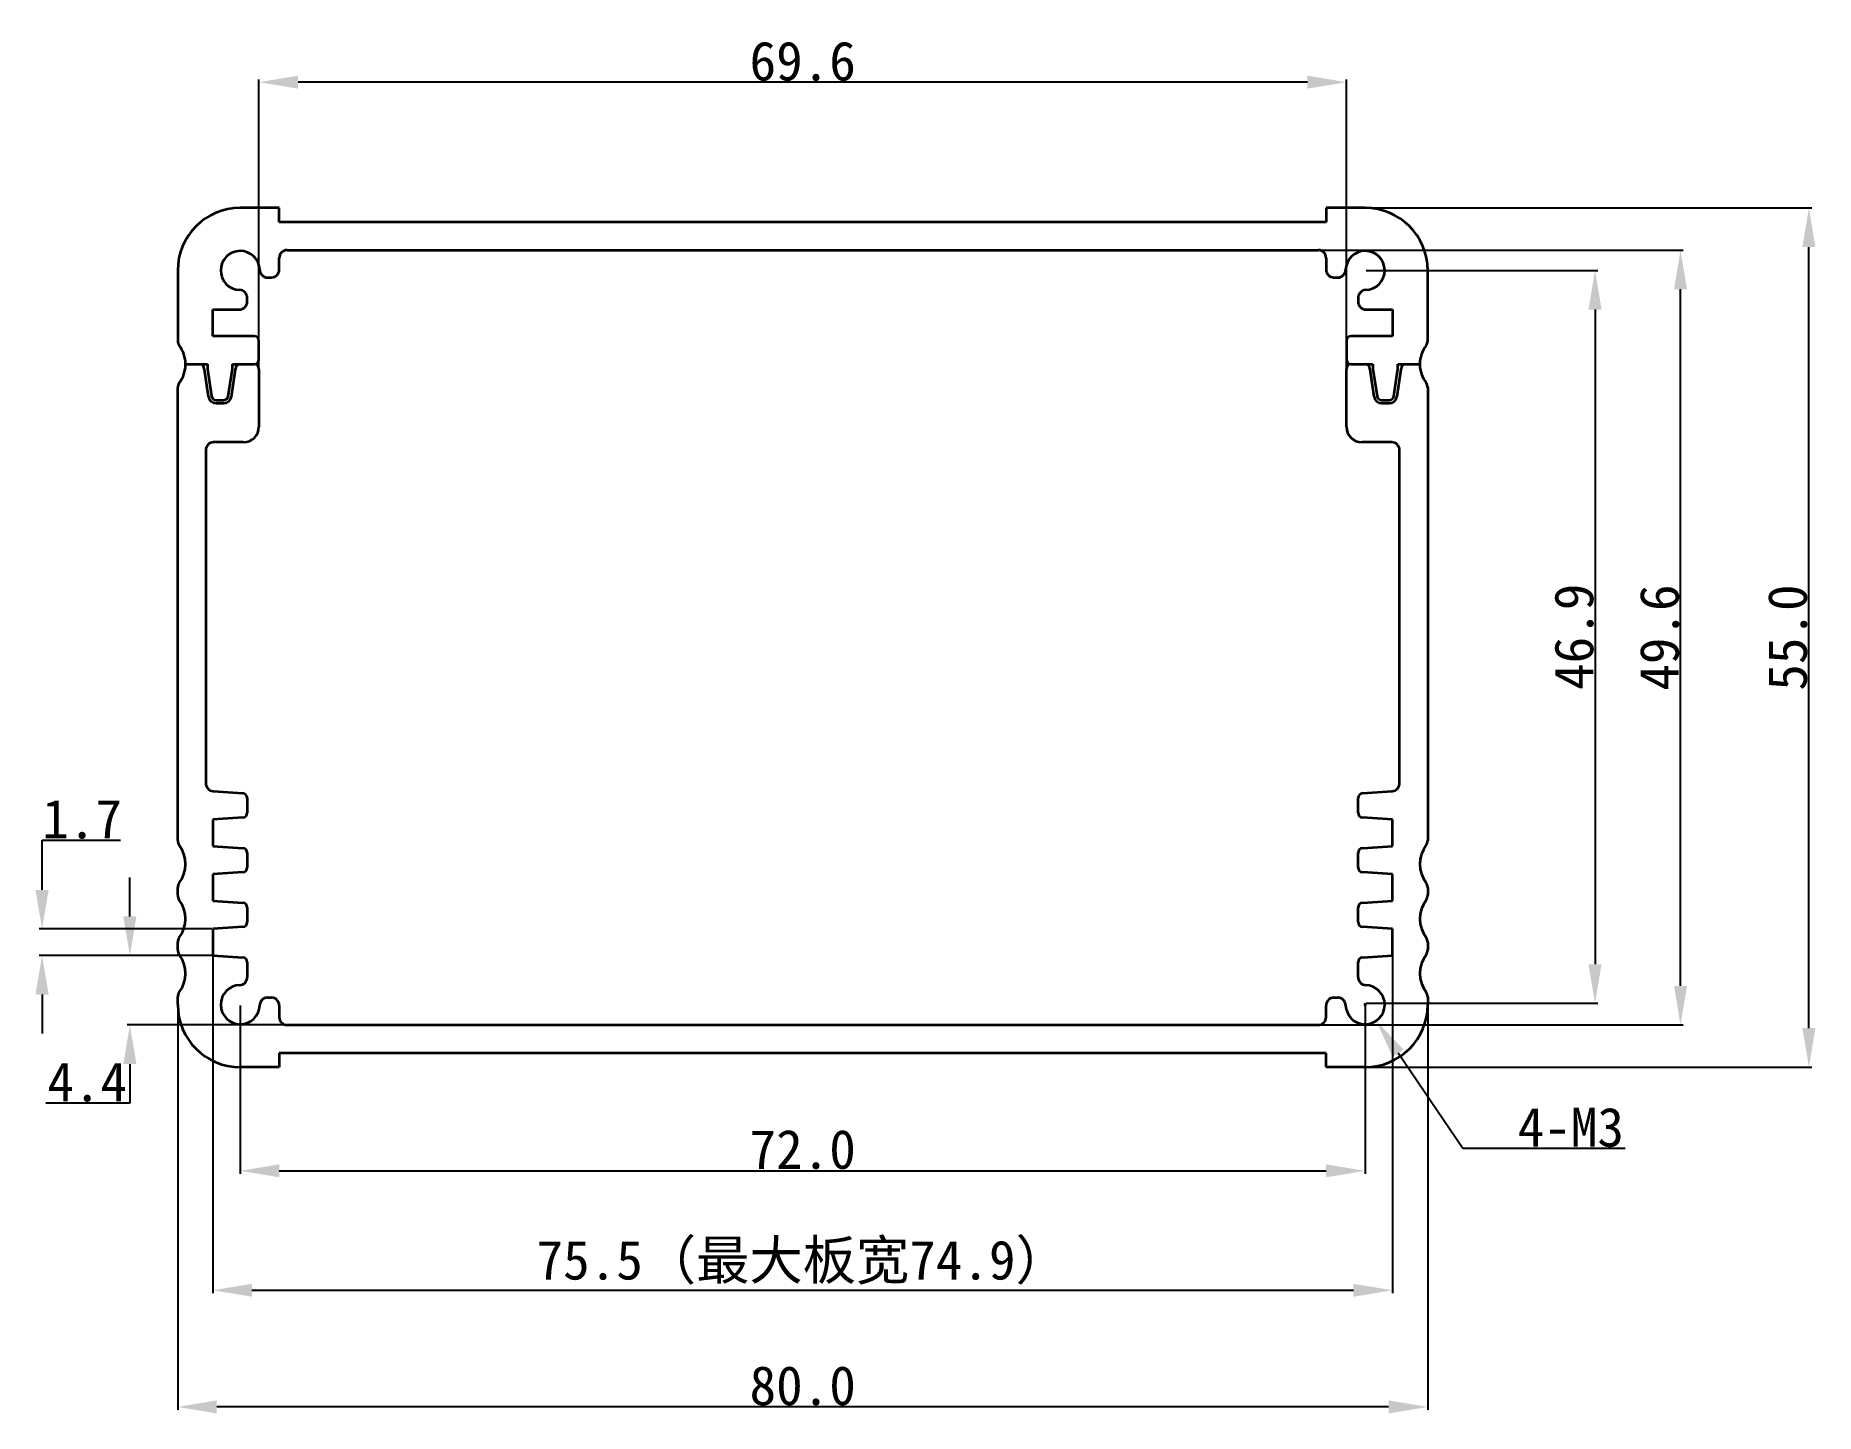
# Model space of a CAD drawing. Header units: inches. Extents: x -9 to 105, y -22 to 66.
import ezdxf

# ---------------------------------------------------------------- set-up
doc = ezdxf.new("R2010")
doc.units = ezdxf.units.IN
doc.header["$MEASUREMENT"] = 0
doc.layers.add('Visible (ISO)', color=7, linetype='Continuous', lineweight=35)
doc.layers.add('图层1', color=30, linetype='Continuous')
doc.styles.get("Standard").update_dxf_attribs({"font": 'simhei.ttf'})
doc.dimstyles.get("Standard").update_dxf_attribs({"dimtxt": 2.5, "dimasz": 2.5, "dimexe": 0.18, "dimexo": 0.0625, "dimgap": 0.09, "dimtad": 1, "dimtoh": 1, "dimdec": 1, "dimzin": 0, "dimdsep": 46, "dimtxsty": 'Standard', "dimcen": 0.09, "dimadec": 0, "dimazin": 0, "dimtfac": 1, "dimtdec": 1, "dimtofl": 0, "dimtmove": 0, "dimatfit": 3, "dimfxl": 1, "dimtolj": 1, "dimtzin": 0, "dimarcsym": 0})

# ---------------------------------------------------------------- blocks, each defined once
blk = doc.blocks.new('*D1')
at = {"color": 0, "lineweight": -2}
for p, q in [((0, 3.94), (0, -21.93)), ((80, 3.94), (80, -21.93)), ((77.5, -21.75), (2.5, -21.75))]:
    blk.add_line(p, q, dxfattribs=at)
at = {"color": 0}
for points in [[(2.5, -21.33), (2.5, -22.17), (0, -21.75)], [(77.5, -21.33), (77.5, -22.17), (80, -21.75)]]:
    blk.add_solid(points, dxfattribs=at)
at = {"layer": 'Defpoints', "color": 0}
for p in [(0, 4), (80, 4), (0, -21.75)]:
    blk.add_point(p, dxfattribs=at)
at = {"color": 0, "insert": (40, -20.4), "char_height": 2.5, "attachment_point": 5}
blk.add_mtext('\\A1;80.0', dxfattribs=at)
blk = doc.blocks.new('*D2')
at = {"color": 0, "lineweight": -2}
for p, q in [((76.06, 55), (104.58, 55)), ((104.4, 2.5), (104.4, 52.5)), ((76.06, 0), (104.58, 0))]:
    blk.add_line(p, q, dxfattribs=at)
at = {"color": 0}
for points in [[(103.98, 52.5), (104.81, 52.5), (104.4, 55)], [(103.98, 2.5), (104.81, 2.5), (104.4, 0)]]:
    blk.add_solid(points, dxfattribs=at)
at = {"layer": 'Defpoints', "color": 0}
for p in [(76, 55), (104.4, 55), (76, 0)]:
    blk.add_point(p, dxfattribs=at)
at = {"color": 0, "insert": (103.04, 27.5), "char_height": 2.5, "attachment_point": 5, "rotation": 90}
blk.add_mtext('\\A1;55.0', dxfattribs=at)
blk = doc.blocks.new('*D3')
at = {"layer": 'Defpoints', "color": 0}
for p in [(2.25, 8), (77.75, 8), (77.75, -14.28)]:
    blk.add_point(p, dxfattribs=at)
at = {"layer": '图层1', "color": 0, "lineweight": -2}
for p, q in [((2.25, 7.94), (2.25, -14.46)), ((77.75, 7.94), (77.75, -14.46)), ((4.75, -14.28), (75.25, -14.28))]:
    blk.add_line(p, q, dxfattribs=at)
at = {"layer": '图层1', "color": 0}
for points in [[(4.75, -13.87), (4.75, -14.7), (2.25, -14.28)], [(75.25, -13.87), (75.25, -14.7), (77.75, -14.28)]]:
    blk.add_solid(points, dxfattribs=at)
at = {"layer": '图层1', "color": 0, "insert": (40, -12.51), "char_height": 2.5, "attachment_point": 5}
blk.add_mtext('\\A1;75.5（最大板宽74.9）', dxfattribs=at)
blk = doc.blocks.new('*D4')
at = {"color": 0, "lineweight": -2}
for p, q in [((68.28, 52.3), (96.36, 52.3)), ((96.18, 5.2), (96.18, 49.8)), ((62.83, 2.7), (96.36, 2.7))]:
    blk.add_line(p, q, dxfattribs=at)
at = {"color": 0}
for points in [[(95.77, 49.8), (96.6, 49.8), (96.18, 52.3)], [(95.77, 5.2), (96.6, 5.2), (96.18, 2.7)]]:
    blk.add_solid(points, dxfattribs=at)
at = {"layer": 'Defpoints', "color": 0}
for p in [(68.22, 52.3), (96.18, 52.3), (62.76, 2.7)]:
    blk.add_point(p, dxfattribs=at)
at = {"color": 0, "insert": (94.84, 27.5), "char_height": 2.5, "attachment_point": 5, "rotation": 90}
blk.add_mtext('\\A1;49.6', dxfattribs=at)
blk = doc.blocks.new('*D5')
at = {"color": 0, "lineweight": -2}
for p, q in [((5.2, 42.91), (5.2, 63.23)), ((72.3, 63.05), (7.7, 63.05)), ((74.8, 43.64), (74.8, 63.23))]:
    blk.add_line(p, q, dxfattribs=at)
at = {"color": 0}
for points in [[(7.7, 63.47), (7.7, 62.64), (5.2, 63.05)], [(72.3, 63.47), (72.3, 62.64), (74.8, 63.05)]]:
    blk.add_solid(points, dxfattribs=at)
at = {"layer": 'Defpoints', "color": 0}
for p in [(5.2, 63.05), (74.8, 43.58), (5.2, 42.85)]:
    blk.add_point(p, dxfattribs=at)
at = {"color": 0, "insert": (40, 64.39), "char_height": 2.5, "attachment_point": 5}
blk.add_mtext('\\A1;69.6', dxfattribs=at)
blk = doc.blocks.new('*D6')
at = {"color": 0, "lineweight": -2}
for p, q in [((-8.68, 11.35), (-8.68, 14.53)), ((-8.68, 14.53), (-3.66, 14.53)), ((2.19, 8.85), (-8.86, 8.85)), ((2.19, 7.15), (-8.86, 7.15)), ((-8.68, 4.65), (-8.68, 2.15))]:
    blk.add_line(p, q, dxfattribs=at)
at = {"color": 0}
for points in [[(-9.1, 11.35), (-8.26, 11.35), (-8.68, 8.85)], [(-9.1, 4.65), (-8.26, 4.65), (-8.68, 7.15)]]:
    blk.add_solid(points, dxfattribs=at)
at = {"layer": 'Defpoints', "color": 0}
for p in [(2.25, 8.85), (-8.68, 7.15), (2.25, 7.15)]:
    blk.add_point(p, dxfattribs=at)
at = {"color": 0, "insert": (-6.12, 15.87), "char_height": 2.5, "attachment_point": 5}
blk.add_mtext('\\A1;1.7', dxfattribs=at)
blk = doc.blocks.new('*D7')
at = {"color": 0, "lineweight": -2}
for p, q in [((75.91, 4), (76.09, 4)), ((76, 3.91), (76, 4.09)), ((82.25, -5.2), (78.11, 0.9)), ((92.64, -5.2), (82.25, -5.2))]:
    blk.add_line(p, q, dxfattribs=at)
at = {"color": 0}
blk.add_solid([(78.45, 1.13), (77.76, 0.66), (76.7, 2.97)], dxfattribs=at)
at = {"layer": 'Defpoints', "color": 0}
for p in [(76, 4), (76.7, 2.97)]:
    blk.add_point(p, dxfattribs=at)
at = {"color": 0, "insert": (89.16, -3.86), "char_height": 2.5, "attachment_point": 5}
blk.add_mtext('\\A1;4-M3', dxfattribs=at)
blk = doc.blocks.new('*D8')
at = {"color": 0, "lineweight": -2}
for p, q in [((-3.06, 9.65), (-3.06, 12.15)), ((2.19, 7.15), (-3.24, 7.15)), ((6.94, 2.7), (-3.24, 2.7)), ((-3.06, 0.2), (-3.06, -2.3)), ((-3.06, -2.3), (-8.43, -2.3))]:
    blk.add_line(p, q, dxfattribs=at)
at = {"color": 0}
for points in [[(-3.48, 9.65), (-2.64, 9.65), (-3.06, 7.15)], [(-3.48, 0.2), (-2.64, 0.2), (-3.06, 2.7)]]:
    blk.add_solid(points, dxfattribs=at)
at = {"layer": 'Defpoints', "color": 0}
for p in [(2.25, 7.15), (-3.06, 2.7), (7, 2.7)]:
    blk.add_point(p, dxfattribs=at)
at = {"color": 0, "insert": (-5.79, -0.96), "char_height": 2.5, "attachment_point": 5}
blk.add_mtext('\\A1;4.4', dxfattribs=at)
blk = doc.blocks.new('*D9')
at = {"color": 0, "lineweight": -2}
for p, q in [((76.06, 51), (90.89, 51)), ((90.71, 48.5), (90.71, 6.59)), ((76.06, 4.09), (90.89, 4.09))]:
    blk.add_line(p, q, dxfattribs=at)
at = {"color": 0}
for points in [[(90.29, 48.5), (91.13, 48.5), (90.71, 51)], [(90.29, 6.59), (91.13, 6.59), (90.71, 4.09)]]:
    blk.add_solid(points, dxfattribs=at)
at = {"layer": 'Defpoints', "color": 0}
for p in [(76, 51), (76, 4.09), (90.71, 4.09)]:
    blk.add_point(p, dxfattribs=at)
at = {"color": 0, "insert": (89.37, 27.55), "char_height": 2.5, "attachment_point": 5, "rotation": 90}
blk.add_mtext('\\A1;46.9', dxfattribs=at)
blk = doc.blocks.new('*D10')
at = {"color": 0, "lineweight": -2}
for p, q in [((4, 3.94), (4, -6.82)), ((76, 4.03), (76, -6.82)), ((6.5, -6.64), (73.5, -6.64))]:
    blk.add_line(p, q, dxfattribs=at)
at = {"color": 0}
for points in [[(6.5, -6.22), (6.5, -7.05), (4, -6.64)], [(73.5, -6.22), (73.5, -7.05), (76, -6.64)]]:
    blk.add_solid(points, dxfattribs=at)
at = {"layer": 'Defpoints', "color": 0}
for p in [(4, 4), (76, 4.09), (76, -6.64)]:
    blk.add_point(p, dxfattribs=at)
at = {"color": 0, "insert": (40, -5.28), "char_height": 2.5, "attachment_point": 5}
blk.add_mtext('\\A1;72.0', dxfattribs=at)

msp = doc.modelspace()

# ---------------------------------------------------------------- linework, layer by layer
at = {"layer": 'Visible (ISO)'}
for p, q in [((6.5, 55), (4, 55)), ((6.5, 54.1), (6.5, 55)), ((76, 55), (73.5, 55)), ((73.5, 55), (73.5, 54.1)), ((73.5, 54.1), (6.5, 54.1)), ((6.5, 51.05), (6.5, 51.8)), ((7, 52.3), (73, 52.3)), ((73.5, 51.8), (73.5, 51.05)), ((0, 51), (0, 46.5)), ((5.75, 50.55), (6, 50.55)), ((74, 50.55), (74.25, 50.55)), ((80, 46.5), (80, 51)), ((4.45, 49.12), (4.45, 49.25)), ((4.45, 49), (4.45, 49.12)), ((75.55, 49.25), (75.55, 49)), ((2.25, 46.8), (2.25, 48.5)), ((2.25, 48.5), (3.95, 48.5)), ((76.05, 48.5), (77.75, 48.5)), ((77.75, 48.5), (77.75, 46.8)), ((4.9, 46.8), (2.25, 46.8)), ((77.75, 46.8), (75.1, 46.8)), ((5.2, 45.3), (5.2, 46.5)), ((74.8, 46.5), (74.8, 45.3)), ((0.5, 45), (1.9, 45)), ((0.5, 45), (1.4, 45)), ((1.7, 44.7), (1.7, 44.69)), ((1.7, 44.69), (1.96, 42.93)), ((1.9, 45), (1.9, 44.7)), ((1.9, 44.7), (2.16, 42.96)), ((3.24, 42.96), (3.5, 44.7)), ((3.44, 42.93), (3.7, 44.69)), ((3.5, 44.7), (3.5, 45)), ((3.5, 45), (4.9, 45)), ((3.7, 44.69), (3.7, 44.7)), ((4, 45), (4.9, 45)), ((5.2, 44.7), (5.2, 41)), ((74.8, 41), (74.8, 44.7)), ((75.1, 45), (76.5, 45)), ((75.1, 45), (76, 45)), ((76.3, 44.7), (76.3, 44.69)), ((76.3, 44.69), (76.56, 42.93)), ((76.5, 45), (76.5, 44.7)), ((76.5, 44.7), (76.76, 42.96)), ((77.84, 42.96), (78.1, 44.7)), ((78.04, 42.93), (78.3, 44.69)), ((78.1, 44.7), (78.1, 45)), ((78.1, 45), (79.5, 45)), ((78.3, 44.69), (78.3, 44.7)), ((78.6, 45), (79.5, 45)), ((0, 14.5), (0, 43.5)), ((80, 43.5), (80, 14.5)), ((2.46, 42.7), (2.94, 42.7)), ((2.46, 42.5), (2.94, 42.5)), ((77.06, 42.7), (77.54, 42.7)), ((77.06, 42.5), (77.54, 42.5)), ((4.2, 40), (2.3, 40)), ((77.7, 40), (75.8, 40)), ((1.8, 39.5), (1.8, 18.17)), ((78.2, 18.17), (78.2, 39.5)), ((2.27, 17.67), (4.17, 17.53)), ((4.45, 17.23), (4.45, 16.28)), ((75.55, 16.28), (75.55, 17.23)), ((75.83, 17.53), (77.73, 17.67)), ((4.17, 15.98), (2.25, 15.85)), ((77.75, 15.85), (75.83, 15.98)), ((2.25, 15.85), (2.25, 14.15)), ((77.75, 14.15), (77.75, 15.85)), ((2.25, 14.15), (4.17, 14.02)), ((4.45, 13.72), (4.45, 12.78)), ((75.55, 12.78), (75.55, 13.72)), ((75.83, 14.02), (77.75, 14.15)), ((0, 11), (0, 11.5)), ((4.17, 12.48), (2.25, 12.35)), ((2.25, 12.35), (2.25, 10.65)), ((77.75, 12.35), (75.83, 12.48)), ((77.75, 10.65), (77.75, 12.35)), ((80, 11.5), (80, 11)), ((2.25, 10.65), (4.17, 10.52)), ((75.83, 10.52), (77.75, 10.65)), ((4.45, 10.22), (4.45, 9.28)), ((75.55, 9.28), (75.55, 10.22)), ((0, 7.5), (0, 8)), ((4.17, 8.98), (2.25, 8.85)), ((2.25, 8.85), (2.25, 7.15)), ((77.75, 8.85), (75.83, 8.98)), ((77.75, 7.15), (77.75, 8.85)), ((80, 8), (80, 7.5)), ((2.25, 7.15), (4.17, 7.02)), ((75.83, 7.02), (77.75, 7.15)), ((4.45, 6.72), (4.45, 5.75)), ((75.55, 5.75), (75.55, 6.72)), ((0, 4), (0, 4.5)), ((5.75, 4.45), (6, 4.45)), ((6.5, 3.95), (6.5, 3.2)), ((73.5, 3.2), (73.5, 3.95)), ((74, 4.45), (74.25, 4.45)), ((80, 4.5), (80, 4)), ((7, 2.7), (73, 2.7)), ((6.5, 0), (4, 0)), ((73.5, 0.9), (6.5, 0.9)), ((6.5, 0.9), (6.5, 0)), ((73.5, 0), (73.5, 0.9)), ((76, 0), (73.5, 0))]:
    msp.add_line(p, q, dxfattribs=at)
for centre, radius, start, end in [((4, 51), 4, 90, 180), ((76, 51), 4, 0, 90), ((4, 51), 1.25, 1.5125, 268.4875), ((7, 51.8), 0.5, 90.0001, 180), ((73, 51.8), 0.5, 0, 90), ((76, 51), 1.25, 271.5125, 178.4875), ((5.75, 51.05), 0.5, 181.5125, 270), ((6, 51.05), 0.5, 270, 0), ((74, 51.05), 0.5, 180, 270), ((74.25, 51.05), 0.5, 270, 358.4875), ((3.95, 49), 0.5, 270, 0), ((3.95, 49.25), 0.5, 0, 88.4875), ((76.05, 49.25), 0.5, 91.5125, 180), ((76.05, 49), 0.5, 180, 270), ((4.9, 46.5), 0.3, 0, 90), ((75.1, 46.5), 0.3, 90, 180), ((0.5, 46.5), 0.5, 180, 216.8699), ((-1.5, 45), 2, 0, 36.8699), ((81.5, 45), 2, 143.1301, 180), ((79.5, 46.5), 0.5, 323.1301, 0), ((-1.5, 45), 2, 323.1301, 0), ((1.4, 44.7), 0.3, 360, 90), ((4, 44.7), 0.3, 90, 180), ((4.9, 45.3), 0.3, 270, 0), ((4.9, 44.7), 0.3, 0, 90), ((75.1, 45.3), 0.3, 180, 270), ((75.1, 44.7), 0.3, 90, 180), ((76, 44.7), 0.3, 360, 90), ((78.6, 44.7), 0.3, 90, 180), ((81.5, 45), 2, 180, 216.8699), ((0.5, 43.5), 0.5, 143.1301, 180), ((79.5, 43.5), 0.5, 360, 36.8699), ((2.46, 43), 0.5, 188.5308, 270), ((2.46, 43), 0.3, 188.5308, 270), ((2.94, 43), 0.3, 270, 351.4692), ((2.94, 43), 0.5, 270, 351.4692), ((77.06, 43), 0.5, 188.5308, 270), ((77.06, 43), 0.3, 188.5308, 270), ((77.54, 43), 0.3, 270, 351.4692), ((77.54, 43), 0.5, 270, 351.4692), ((2.3, 39.5), 0.5, 90, 180), ((4.2, 41), 1, 270, 360), ((75.8, 41), 1, 180, 270), ((77.7, 39.5), 0.5, 360, 90), ((2.3, 18.17), 0.5, 180.0035, 266.0035), ((4.15, 17.23), 0.3, 360, 86), ((75.85, 17.23), 0.3, 94, 180), ((77.7, 18.17), 0.5, 273.9965, 359.9965), ((4.15, 16.28), 0.3, 274, 0), ((75.85, 16.28), 0.3, 180, 266), ((0.5, 14.5), 0.5, 180, 216.8699), ((-1.5, 13), 2, 323.1301, 36.8699), ((4.15, 13.72), 0.3, 360, 86), ((75.85, 13.72), 0.3, 94, 180), ((81.5, 13), 2, 143.1301, 216.8699), ((79.5, 14.5), 0.5, 323.1301, 360), ((4.15, 12.78), 0.3, 274, 0), ((75.85, 12.78), 0.3, 180, 266), ((0.5, 11.5), 0.5, 143.1301, 180), ((79.5, 11.5), 0.5, 360, 36.8699), ((0.5, 11), 0.5, 180, 216.8699), ((-1.5, 9.5), 2, 323.1301, 36.8699), ((4.15, 10.22), 0.3, 360, 86), ((75.85, 10.22), 0.3, 94, 180), ((81.5, 9.5), 2, 143.1301, 216.8699), ((79.5, 11), 0.5, 323.1301, 360), ((4.15, 9.28), 0.3, 274, 0), ((75.85, 9.28), 0.3, 180, 266), ((0.5, 8), 0.5, 143.1301, 180), ((79.5, 8), 0.5, 0, 36.8699), ((0.5, 7.5), 0.5, 180, 216.8699), ((-1.5, 6), 2, 323.1301, 36.8699), ((4.15, 6.72), 0.3, 0, 86), ((75.85, 6.72), 0.3, 94, 180), ((81.5, 6), 2, 143.1301, 216.8699), ((79.5, 7.5), 0.5, 323.1301, 0), ((3.95, 5.75), 0.5, 271.5125, 0), ((76.05, 5.75), 0.5, 180, 268.4875), ((0.5, 4.5), 0.5, 143.1301, 180), ((4, 4), 1.25, 91.5125, 358.4875), ((76, 4), 1.25, 181.5125, 88.4875), ((79.5, 4.5), 0.5, 0, 36.8699), ((4, 4), 4, 180, 270), ((5.75, 3.95), 0.5, 90, 178.4875), ((6, 3.95), 0.5, 360, 90), ((74, 3.95), 0.5, 90, 180), ((74.25, 3.95), 0.5, 1.5125, 90), ((76, 4), 4, 270, 360), ((7, 3.2), 0.5, 180, 270), ((73, 3.2), 0.5, 269.9988, 0)]:
    msp.add_arc(centre, radius, start, end, dxfattribs=at)

# ---------------------------------------------------------------- dimensions: what is measured, and where the dimension line sits
for base, p1, p2, picture, middle in [((5.2, 63.05), (74.8, 43.58), (5.2, 42.85), '*D5', (40, 63.05)), ((0, -21.75), (80, 4), (0, 4), '*D1', (40, -21.75))]:
    dim = msp.add_linear_dim(base=base, p1=p1, p2=p2, dimstyle='Standard')
    dim.commit()
    dim.dimension.update_dxf_attribs({"geometry": picture, "text_midpoint": middle, "dimtype": 160})
for base, p1, p2, picture, middle in [((104.4, 55), (76, 0), (76, 55), '*D2', (104.4, 27.5)), ((96.18, 52.3), (62.76, 2.7), (68.22, 52.3), '*D4', (96.18, 27.5)), ((-8.68, 7.15), (2.25, 8.85), (2.25, 7.15), '*D6', (-6.12, 14.53))]:
    dim = msp.add_linear_dim(base=base, p1=p1, p2=p2, angle=90, dimstyle='Standard')
    dim.commit()
    dim.dimension.update_dxf_attribs({"geometry": picture, "text_midpoint": middle, "dimtype": 160})
for base, p1, p2, picture, middle in [((90.71, 4.09), (76, 51), (76, 4.09), '*D9', (89.37, 27.55)), ((-3.059783, 2.7000001), (2.2499695, 7.15), (6.9999695, 2.7000001), '*D8', (-5.7902325, -0.9599999))]:
    dim = msp.add_linear_dim(base=base, p1=p1, p2=p2, angle=90, dimstyle='Standard')
    dim.commit()
    dim.dimension.update_dxf_attribs({"geometry": picture, "text_midpoint": middle})
dim = msp.add_linear_dim(base=(76, -6.64), p1=(4, 4), p2=(76, 4.09), dimstyle='Standard')
dim.commit()
dim.dimension.update_dxf_attribs({"geometry": '*D10', "text_midpoint": (40, -5.28)})
dim = msp.add_radius_dim(center=(76, 4), mpoint=(76.7, 2.97), text='4-M3', dimstyle='Standard')
dim.commit()
dim.dimension.update_dxf_attribs({"geometry": '*D7', "text_midpoint": (89.16, -5.2), "dimtype": 164})
at = {"layer": '图层1'}
dim = msp.add_linear_dim(base=(77.75, -14.28), p1=(2.25, 8), p2=(77.75, 8), text='<>（最大板宽74.9）', dimstyle='Standard', dxfattribs=at)
dim.commit()
dim.dimension.update_dxf_attribs({"geometry": '*D3', "text_midpoint": (40, -14.28), "dimtype": 160})

doc.saveas('drawing.dxf')
